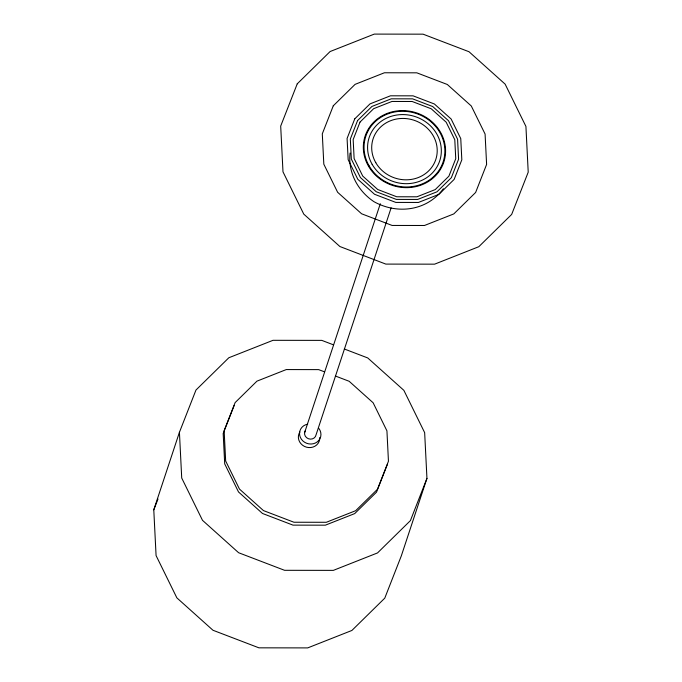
<?xml version="1.0" encoding="UTF-8"?>
<svg xmlns="http://www.w3.org/2000/svg" width="682" height="682" viewBox="0 0 682 682"><rect width="100%" height="100%" fill="white"/><g stroke="black" fill="none" stroke-linecap="round" stroke-linejoin="round"><path stroke-width="1.02" d="M344.291 348.979L367.751 357.948L403.863 390.343L424.656 432.635L426.949 478.389L401.306 555.915L384.767 598.157L351.895 630.458L307.71 647.9L258.93 647.832L212.98 630.262L176.868 597.867L156.076 555.574L153.782 509.821L179.426 432.294L195.964 390.053L228.837 357.752L273.022 340.309L321.802 340.378L333.532 344.862M304.607 432.627L380.3 203.739M391.118 207.891L316.081 434.766A5.848 5.388 18.3 0 1 308.375 438.722A5.848 5.388 18.3 0 1 305.374 430.674M153.782 509.821L158.011 499.019M234.173 405.483L223.185 433.522L224.71 463.888L238.512 491.961L262.485 513.469L292.987 525.131L325.365 525.174L354.7 513.597L376.515 492.157L387.495 464.118M426.949 478.389L410.402 520.622L377.538 552.923L333.345 570.374L284.565 570.305L238.623 552.735L202.503 520.332L181.719 478.039L179.426 432.294M443.411 188.726C426.975 210.917 397.478 214.745 373.992 201.702C357.845 190.96 347.888 172.597 350.071 153.032M324.564 371.869L318.656 369.618L286.278 369.567L256.943 381.153L235.128 402.593L224.139 430.632L225.665 460.998L239.467 489.071L263.44 510.579L293.942 522.242L326.32 522.284L355.654 510.707L377.47 489.267L388.45 461.228L386.933 430.862L373.131 402.781L349.158 381.281L335.382 376.012M319.756 437.588A10.784 9.94 18.3 0 1 306.44 447.162A10.784 9.94 18.3 0 1 299.892 431.987M318.861 428.441A10.784 9.94 18.3 0 1 315.425 443.002A10.784 9.94 18.3 0 1 300.276 437.205A10.784 9.94 18.3 0 1 307.667 424.161M297.233 83.843L280.694 126.085L282.987 171.83L303.771 214.122L339.892 246.526L385.833 264.096L434.613 264.164L478.807 246.713L511.671 214.412L528.218 172.179L525.924 126.426L505.132 84.133L469.02 51.738L423.07 34.168L374.29 34.1L330.105 51.542L297.233 83.843M333.285 105.795L322.296 133.834L323.822 164.2L337.624 192.273L361.596 213.781L392.099 225.444L424.477 225.486L453.811 213.909L475.627 192.469L486.607 164.43L485.09 134.064L471.288 105.983L447.315 84.483L416.813 72.821L384.435 72.769L355.1 84.355L333.285 105.795M354.751 118.864L347.087 138.446L348.152 159.656L357.786 179.255L374.529 194.276L395.824 202.418L418.433 202.452L438.918 194.37L454.152 179.392L461.825 159.81L460.759 138.608L451.126 119L434.383 103.988L413.087 95.838L390.471 95.804L369.994 103.894L354.751 118.864M357.564 120.578L350.326 139.051L351.332 159.059L360.42 177.559L376.217 191.727L396.31 199.408L417.648 199.442L436.974 191.812L451.348 177.687L458.585 159.213L457.579 139.205L448.492 120.705L432.695 106.537L412.601 98.847L391.263 98.822L371.937 106.452L357.564 120.578M360.019 122.078L353.165 139.58L354.12 158.539L362.73 176.067L377.7 189.494L396.736 196.774L416.958 196.8L435.269 189.57L448.892 176.186L455.747 158.684L454.792 139.725L446.181 122.197L431.212 108.77L412.167 101.49L391.954 101.456L373.642 108.685L360.019 122.078M369.081 165.828A40.732 37.544 18.3 0 0 439.089 170.219A40.732 37.544 18.3 0 0 405.202 111.345A40.732 37.544 18.3 0 0 369.081 165.828M368.459 166.118A41.44 38.201 18.3 0 0 439.694 170.585A41.44 38.201 18.3 0 0 405.21 110.68A41.44 38.201 18.3 0 0 368.459 166.118M372.176 164.371A37.16 34.262 18.3 0 0 436.054 168.369A37.16 34.262 18.3 0 0 405.134 114.653A37.16 34.262 18.3 0 0 372.176 164.371M375.782 162.666A33.009 30.434 18.3 0 0 432.524 166.22A33.009 30.434 18.3 0 0 405.057 118.506A33.009 30.434 18.3 0 0 375.782 162.666"/></g></svg>
